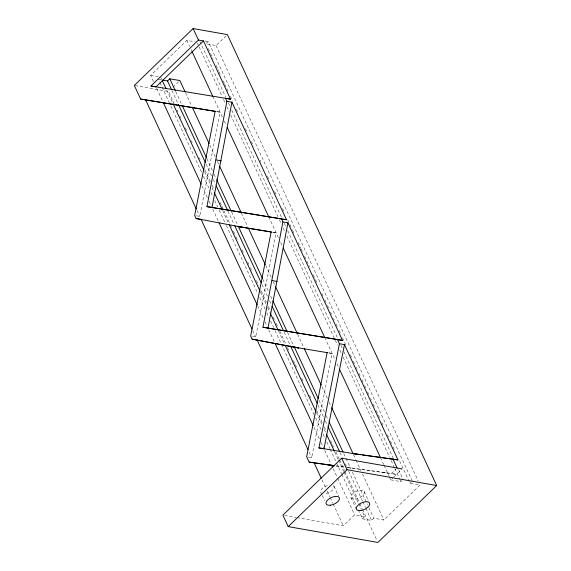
<?xml version="1.0" encoding="UTF-8"?>
<svg xmlns="http://www.w3.org/2000/svg" width="571" height="571" viewBox="0 0 571 571"><rect width="100%" height="100%" fill="white"/><g stroke="black" fill="none" stroke-linecap="round" stroke-linejoin="round"><path stroke-width="0.43" stroke-dasharray="2.85 2.14" d="M196.338 215.767L199.7 216.359L220.178 112.187L215.139 111.302M252.339 336.405L255.694 336.997L276.171 232.825L272.817 232.233M308.333 457.043L311.695 457.635L332.172 353.463L327.975 352.721M153.499 81.525L150.651 75.401L186.845 40.384L195.239 41.869M412.241 481.032L208.251 41.576L205.988 43.76L216.059 45.544L227.372 34.603M172.956 87.249L179.244 81.168M346.797 467.306L391.449 473.48L395.846 469.226M296.906 517.597L343.335 525.798L354.641 514.856L364.719 516.634L361.721 510.174M389.458 476.871L390.835 479.84L393.348 477.413M393.976 476.799L401.513 469.505M358.331 509.939L362.457 518.825L364.719 516.634M390.835 479.84L400.906 481.624L402.041 480.525M362.457 518.825L371.521 520.431L373.784 518.24L383.862 520.017L420.049 485L409.978 483.223L399.1 459.798M409.978 483.223L411.106 482.131M336.29 465.857L345.919 467.185M336.069 466.022L343.949 467.107M347.454 467.592L396.488 474.373L391.449 473.48M216.68 111.616L220.178 112.187M272.652 232.247L276.171 232.825M328.653 352.885L332.172 353.463M204.953 40.991L208.251 41.576M150.651 75.401L158.21 76.735M160.936 79.804L158.467 79.369L159.594 81.789M135.184 85.607L168.559 91.503L174.191 103.622M382.698 472.267L387.73 473.159M284.636 515.435L296.028 517.447M216.059 45.544L418.179 480.96M208.237 48.614L210.114 52.646M210.485 53.46L213.111 59.113M216.109 65.572L218.736 71.232M219.107 72.039L220.235 74.458M223.232 80.925L224.36 83.345M224.731 84.158L228.107 91.424M230.363 96.271L232.611 101.117M236.358 109.197L237.486 111.623M245.359 128.582L246.486 131.009M251.361 141.508L253.61 146.354M259.983 160.094L260.733 161.707M267.485 176.246L268.984 179.48M274.608 191.599L276.485 195.639M282.481 208.558L284.358 212.598M287.734 219.871L292.231 229.563M292.609 230.37L294.479 234.41M298.233 242.489L300.853 248.142M301.231 248.949L302.359 251.376M304.607 256.222L306.484 260.262M306.855 261.068L309.482 266.721M313.229 274.801L315.106 278.841M315.478 279.647L317.355 283.687M321.858 293.38L322.979 295.807M324.856 299.846L325.977 302.266M327.483 305.499L328.603 307.926M330.481 311.966L331.601 314.385M333.478 318.425L334.228 320.038M336.105 324.078L337.233 326.505M339.103 330.545L340.23 332.964M342.479 337.811L346.604 346.697M350.351 354.777L351.479 357.203M353.356 361.243L354.477 363.663M355.976 366.896L357.103 369.316M358.981 373.355L360.101 375.782M361.978 379.822L363.106 382.242M364.605 385.475L365.725 387.902M367.603 391.942L368.73 394.361M370.6 398.401L371.35 400.014M373.227 404.054L374.355 406.481M376.225 410.52L379.979 418.593M381.849 422.633L382.977 425.06M387.473 434.752L388.601 437.179M390.478 441.219L391.599 443.638M393.105 446.872L394.226 449.291M199.929 41.59L225.802 97.327M228.429 102.987L229.927 106.213M231.805 110.253L281.674 217.694M284.301 223.354L286.178 227.386M287.677 230.62L337.547 338.061M340.923 345.334L342.422 348.567M343.92 351.793L393.419 458.427M398.672 469.74L403.169 479.433M197.295 42.968L198.794 46.201M199.165 47.008L222.04 96.285M223.539 99.518L225.417 103.558M226.915 106.791L229.164 111.638M230.67 114.864L277.913 216.652M279.412 219.885L281.289 223.925M283.166 227.965L285.036 232.004M286.913 236.044L334.913 339.445M335.284 340.252L337.54 345.098M339.788 349.944L341.287 353.178M343.164 357.218L389.658 457.385M391.156 460.619L394.532 467.892M394.911 468.698L399.786 479.197M400.157 480.004L400.906 481.624M186.845 40.384L189.686 46.508M191.107 49.577L192.177 51.868M212.762 96.228L222.79 117.826M224.289 121.052L226.159 125.078M268.763 216.859L278.412 237.657M280.661 242.489L282.531 246.522M324.756 337.497L335.134 359.844M336.99 363.841L339.581 369.423M380.45 457.478L383.726 464.537M384.09 465.322L389.108 476.128M185.496 92.673L191.87 106.413M209.871 145.184L215.495 157.303M217.365 161.343L219.243 165.383M241.369 213.04L247.743 226.773M265.743 265.551L271.368 277.67M273.238 281.71L275.493 286.556M297.612 334.221L303.986 347.953M321.987 386.724L327.611 398.843M329.11 402.077L331.366 406.923M353.485 454.587L355.74 459.434M356.111 460.24L360.986 470.74M362.485 473.973L383.862 520.017M364.248 491.66A7.273 3.583 -24.9 0 1 355.54 499.04A7.273 3.583 -24.9 0 1 353.092 493.337A7.273 3.583 -24.9 0 1 364.248 491.66L368.516 500.853M175.797 91.703L181.792 104.629M206.916 158.752L212.54 170.872M214.046 174.105L216.295 178.951M231.669 212.069L238.043 225.802M262.788 279.119L268.791 292.045M270.668 296.085L272.538 300.125M287.541 332.436L293.915 346.169M319.039 400.292L324.663 412.412M326.162 415.645L328.411 420.492M343.785 453.61L345.662 457.649M346.04 458.456L350.915 468.962M352.414 472.196L367.41 504.507M368.909 507.74L373.784 518.24M172.035 90.661L178.031 103.587M206.16 164.177L211.784 176.289M213.283 179.522L215.531 184.369M227.908 211.027L233.903 223.953M262.032 284.544L267.656 296.656M269.526 300.696L271.403 304.736M284.151 332.201L290.154 345.127M317.904 404.91L323.9 417.836M325.399 421.063L327.654 425.909M340.023 452.567L342.279 457.414M345.277 463.88L346.397 466.3M348.653 471.146L362.528 501.038M362.899 501.845L365.526 507.505M365.897 508.311L371.521 520.431M177.188 110.089L177.938 111.702M179.815 115.749L180.943 118.168M185.439 127.868L186.567 130.295M191.442 140.801L192.191 142.415M199.322 157.767L200.071 159.388M204.946 169.894L210.578 182.013M212.077 185.247L213.954 189.286M219.956 202.22L221.455 205.453M221.826 206.259L230.084 224.039M230.456 224.846L231.583 227.272M233.46 231.312L234.581 233.739M236.087 236.972L237.208 239.392M242.09 249.898L243.589 253.131M247.714 262.025L248.842 264.444M250.341 267.678L251.468 270.104M256.343 280.611L258.592 285.457M261.218 291.117L266.471 302.43M268.349 306.47L270.597 311.316M273.224 316.976L274.351 319.403M276.221 323.443L277.349 325.863M279.976 331.523L285.6 343.642M287.477 347.682L288.605 350.109M293.48 360.615L294.979 363.848M295.357 364.655L297.234 368.695M301.731 378.395L302.858 380.821M309.61 395.368L310.738 397.794M316.741 410.72L322.743 423.653M324.242 426.887L326.12 430.927M330.616 440.626L332.115 443.853M332.493 444.666L333.621 447.086M335.869 451.939L339.245 459.212M339.624 460.019L344.499 470.525M344.87 471.332L359.502 502.851M359.88 503.658L362.128 508.511M362.506 509.318L377.131 540.837M160.729 77.178L161.85 79.605M166.725 90.104L173.106 103.836M204.604 171.693L210.228 183.812M212.098 187.852L213.975 191.892M222.597 210.471L228.6 223.397M260.476 292.059L266.1 304.179M267.599 307.412L269.847 312.258M278.47 330.837L284.472 343.763M316.348 412.426L322.344 425.352M324.221 429.392L326.098 433.432M334.72 452.011L338.096 459.284M338.467 460.09L343.721 471.396M344.092 472.21L358.345 502.901M358.716 503.715L361.343 509.368M159.966 82.595L169.344 102.794M170.843 106.028L201.963 173.077M203.462 176.303L209.086 188.423M210.963 192.463L212.84 196.503M214.717 200.542L217.715 207.002M219.214 210.235L224.838 222.355M226.337 225.581L257.835 293.444M259.712 297.484L265.337 309.596M266.835 312.829L269.084 317.676M270.59 320.909L273.588 327.369M275.086 330.602L281.089 343.528M281.46 344.334L314.086 414.617M315.585 417.844L321.209 429.963M323.086 434.003L324.585 437.236M326.833 442.082L329.831 448.542M330.209 449.356L336.205 462.274M336.583 463.088L341.458 473.587M341.836 474.394L356.083 505.092M351.008 497.698L355.983 508.418M156.725 88.484L162.656 101.253M201.956 185.91L207.537 197.944M209.022 201.135L211.241 205.924M212.733 209.136L218.343 221.22M257.578 305.756L263.538 318.582M265.015 321.773L266.871 325.763M268.727 329.767L274.337 341.851M313.95 427.194L320.645 441.611M321.016 442.411L323.978 448.792M324.713 450.376L330.959 463.83M333.171 468.605L337.247 477.377M337.618 478.177L354.641 514.856M334.021 486.321L338.646 496.278M197.074 210.699L199.7 216.359M252.703 330.552L255.694 336.997M309.075 451.996L311.695 457.635M322.03 479.904L325.77 487.955M327.262 491.174L329.881 496.813M330.252 497.619L332.872 503.258M333.243 504.057L343.335 525.798M321.851 494.657L320.781 492.359A7.273 3.583 -24.9 0 1 322.865 487.998A7.273 3.583 -24.9 0 1 329.488 484.979M322.201 495.421L324.692 500.788M333.264 485.457A7.273 3.583 -24.9 0 1 332.436 490.232A7.273 3.583 -24.9 0 1 324.656 493.779"/><path stroke-width="0.86" d="M226.887 101.303L231.926 102.188L286.506 219.778L206.945 206.631L226.887 101.303L225.474 98.255L230.506 99.14L203.483 40.926L198.451 40.041L150.951 86L155.99 86.885L203.483 40.926M211.984 207.523L231.926 102.188M282.881 221.933L287.92 222.826L342.5 340.416L262.945 327.269L282.881 221.933L281.467 218.886L206.945 206.631M267.985 328.161L287.92 222.826M327.133 352.571L306.656 456.743L309.147 462.103L334.32 465.779M339.417 343.735L344.456 344.62L323.978 448.792L318.939 447.907L339.417 343.735L337.468 339.524L262.945 327.269M402.141 468.898L341.694 458.22L282.888 515.121L288.219 526.612L377.888 542.45L436.694 485.55L227.372 34.603L193.112 28.55L134.306 85.45L140.616 99.047L215.809 111.473M162.585 80.097L167.531 80.968L169.794 78.777L179.872 80.561L185.118 91.867M288.219 526.612L347.025 469.712L436.694 485.55M344.456 344.62L397.966 459.898L352.35 453.403L357.389 454.288L318.939 447.907M358.238 454.409L360.801 454.759M362.514 454.994L380.45 457.478L339.581 369.423M383.077 457.842L397.966 459.898M309.147 462.103L334.535 465.615M150.951 86L230.506 99.14M140.616 99.047L215.139 111.302L194.661 215.474L196.074 218.522L242.768 227.329L271.775 232.104M242.768 227.329L237.729 226.444L271.132 231.933L250.655 336.105L252.075 339.153L293.722 347.075L327.775 352.735M216.124 159.937L221.163 160.822M281.467 218.886L286.506 219.778M196.074 218.522L201.113 219.407L251.954 328.946M272.124 280.568L277.163 281.46M337.468 339.524L342.5 340.416M252.075 339.153L298.761 347.967L293.722 347.075M326.655 464.523L331.694 465.415L332.436 467.007M193.112 28.55L198.451 40.041M392.927 459.005L397.109 468.013M192.177 51.868L212.762 96.228M227.279 127.497L268.763 216.859M283.28 248.128L324.756 337.497M192.241 107.22L209.122 143.571M219.621 166.19L241.369 213.04M248.492 228.393L265.365 264.744M275.493 286.556L297.241 333.407M304.364 348.76L321.237 385.111M331.737 407.73L353.114 453.774M169.794 78.777L175.418 90.896M182.17 105.435L206.545 157.946M216.666 179.758L231.291 211.263M238.421 226.616L262.417 278.313M272.917 300.931L287.163 331.63M294.293 346.982L318.29 398.679M329.16 422.105L343.035 451.996M167.531 80.968L171.657 89.854M178.409 104.393L205.41 162.557M216.281 185.989L227.529 210.221M234.652 225.566L261.282 282.923M272.153 306.356L283.402 330.588M290.525 345.933L317.155 403.29M328.025 426.723L339.652 451.761M341.694 458.22L347.025 469.712M162.228 80.411L165.975 88.491M173.106 103.836L203.854 170.079M214.353 192.698L222.226 209.664M229.349 225.01L260.098 291.253M270.226 313.065L278.098 330.031M285.222 345.376L315.97 411.62M326.469 434.238L334.342 451.204M163.399 102.851L201.206 184.297M219.086 222.826L257.207 304.95M275.086 343.464L313.208 425.588M145.655 99.932L196.317 209.086M257.107 340.045L307.955 449.577M314.178 462.995L321.28 478.291M330.652 505.192A7.273 3.583 -24.9 0 0 339.36 497.812A7.273 3.583 -24.9 0 0 328.197 499.489A7.273 3.583 -24.9 0 0 330.652 505.192M360.879 510.531A7.273 3.583 -24.9 0 0 369.58 503.151A7.273 3.583 -24.9 0 0 358.424 504.828A7.273 3.583 -24.9 0 0 360.879 510.531"/></g></svg>
